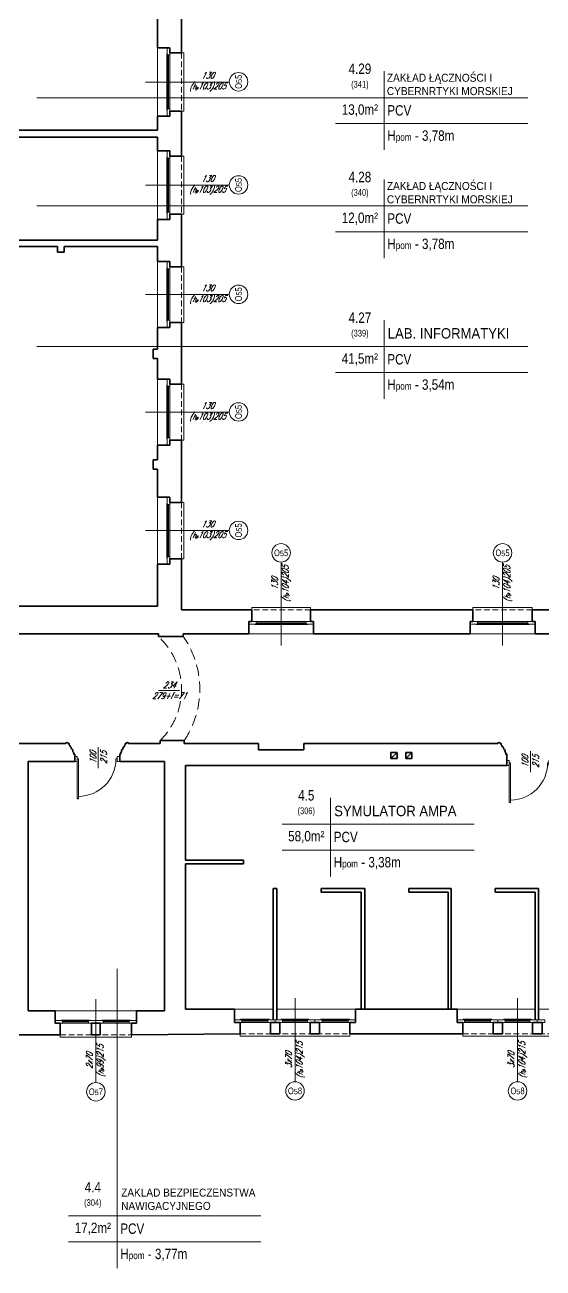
# Model space of a CAD drawing. Header units: millimetres. Extents: x -18485 to 40303, y -22087 to 35064.
# Drawn here: x 9425 to 10589, y -11297 to -8501 of the extents above; entities that cross this region are included whole.
import ezdxf

# ---------------------------------------------------------------- set-up
doc = ezdxf.new("R2010")
doc.units = ezdxf.units.MM
doc.linetypes.add('DASHED', pattern=[19.05, 12.7, -6.35])
doc.layers.get('0').update_dxf_attribs({"lineweight": 25})
for name, color, linetype, lineweight in [('03-01_okna', 5, 'Continuous', 15), ('03_drzwi', 1, 'Continuous', 0), ('04-1_widok', 251, 'Continuous', 5), ('04-2_nad', 251, 'DASHED', 5), ('05-03_opis', 10, 'Continuous', 5), ('31 piętro III - ściany', 2, 'Continuous', 35)]:
    doc.layers.add(name, color=color, linetype=linetype, lineweight=lineweight)
doc.styles.add('ariel', font='arial.ttf', dxfattribs={"width": 0.8})
doc.styles.add('ariel_wym', font='simplex.shx', dxfattribs={"width": 0.65, "oblique": 25})

# ---------------------------------------------------------------- blocks, each defined once
blk = doc.blocks.new('*U1449')
blk.add_line((0, 0.375), (0, 0.4))
at = {"ltscale": 0.8}
blk.add_lwpolyline([(-0.05, 0.4), (-0.05, 0.45), (0.05, 0.45), (0.05, 0.4)], close=True, dxfattribs=at)
blk.add_lwpolyline([(0, -0.4), (0, -0.375), (-0.8, -0.375), (-0.8, -0.4), (-0.05, -0.4), (0.05, -0.4), (0.05, -0.45), (-0.05, -0.45), (-0.05, -0.4)])
blk.add_arc((0, -0.375), 0.75, 90, 180)

msp = doc.modelspace()

# ---------------------------------------------------------------- linework, layer by layer
at = {"layer": '03-01_okna', "linetype": 'Continuous', "lineweight": 0}
for p, q in [((9743.6, -8569.7), (9747.6, -8569.7)), ((9745.6, -8569.7), (9745.6, -8689.7)), ((9746.1, -8569.7), (9746.1, -8689.7)), ((9747.6, -8568.7), (9747.6, -8690.2)), ((9750.6, -8690.2), (9750.6, -8568.7)), ((9776.6, -8564.2), (9781.6, -8564.2)), ((9781.6, -8564.2), (9781.6, -8695.2)), ((9743.6, -8689.7), (9747.6, -8689.7)), ((9776.6, -8695.2), (9781.6, -8695.2)), ((9743.6, -8801.7), (9747.6, -8801.7)), ((9745.6, -8801.7), (9745.6, -8921.7)), ((9746.1, -8801.7), (9746.1, -8921.7)), ((9747.6, -8800.7), (9747.6, -8922.2)), ((9750.6, -8922.2), (9750.6, -8800.7)), ((9776.6, -8796.2), (9781.6, -8796.2)), ((9781.6, -8796.2), (9781.6, -8927.2)), ((9743.6, -8921.7), (9747.6, -8921.7)), ((9776.6, -8927.2), (9781.6, -8927.2)), ((9743.6, -9050.7), (9747.6, -9050.7)), ((9745.6, -9050.7), (9745.6, -9164.7)), ((9746.1, -9050.7), (9746.1, -9164.7)), ((9747.6, -9049.7), (9747.6, -9165.2)), ((9750.6, -9165.2), (9750.6, -9049.7)), ((9776.6, -9045.2), (9781.6, -9045.2)), ((9781.6, -9045.2), (9781.6, -9170.2)), ((9743.6, -9164.7), (9747.6, -9164.7)), ((9776.6, -9170.2), (9781.6, -9170.2)), ((9776.6, -9309.2), (9781.6, -9309.2)), ((9781.6, -9309.2), (9781.6, -9435.2)), ((9743.6, -9314.7), (9747.6, -9314.7)), ((9745.6, -9314.7), (9745.6, -9429.7)), ((9746.1, -9314.7), (9746.1, -9429.7)), ((9747.6, -9313.7), (9747.6, -9430.2)), ((9750.6, -9430.2), (9750.6, -9313.7)), ((9743.6, -9429.7), (9747.6, -9429.7)), ((9776.6, -9435.2), (9781.6, -9435.2)), ((9743.6, -9580.7), (9747.6, -9580.7)), ((9745.6, -9580.7), (9745.6, -9696.7)), ((9746.1, -9580.7), (9746.1, -9696.7)), ((9747.6, -9579.7), (9747.6, -9697.2)), ((9750.6, -9697.2), (9750.6, -9579.7)), ((9776.6, -9575.2), (9781.6, -9575.2)), ((9781.6, -9575.2), (9781.6, -9702.2)), ((9743.6, -9696.7), (9747.6, -9696.7)), ((9776.6, -9702.2), (9781.6, -9702.2)), ((10066.4, -9811.7), (9934.4, -9811.7)), ((9934.4, -9816.7), (9934.4, -9811.7)), ((10066.4, -9816.7), (10066.4, -9811.7)), ((10564.4, -9811.7), (10431.4, -9811.7)), ((10431.4, -9816.7), (10431.4, -9811.7)), ((10564.4, -9816.7), (10564.4, -9811.7)), ((9944.4, -9842.7), (10056.9, -9842.7)), ((10056.9, -9845.7), (9944.4, -9845.7)), ((9944.9, -9849.7), (9944.9, -9845.7)), ((10055.9, -9847.2), (9944.9, -9847.2)), ((10055.9, -9847.7), (9944.9, -9847.7)), ((10055.9, -9849.7), (10055.9, -9845.7)), ((10441.4, -9842.7), (10554.9, -9842.7)), ((10554.9, -9845.7), (10441.4, -9845.7)), ((10441.9, -9849.7), (10441.9, -9845.7)), ((10553.9, -9847.2), (10441.9, -9847.2)), ((10553.9, -9847.7), (10441.9, -9847.7)), ((10553.9, -9849.7), (10553.9, -9845.7)), ((9509.1, -10743.7), (9567.6, -10743.7)), ((9567.6, -10746.7), (9509.1, -10746.7)), ((9510.1, -10739.7), (9510.1, -10743.7)), ((9510.1, -10741.7), (9566.6, -10741.7)), ((9510.1, -10742.2), (9566.6, -10742.2)), ((9566.6, -10739.7), (9566.6, -10743.7)), ((9659.1, -10743.7), (9600.6, -10743.7)), ((9600.6, -10746.7), (9659.1, -10746.7)), ((9601.6, -10739.7), (9601.6, -10743.7)), ((9658.1, -10741.7), (9601.6, -10741.7)), ((9658.1, -10742.2), (9601.6, -10742.2)), ((9658.1, -10739.7), (9658.1, -10743.7)), ((9912.1, -10741.7), (9970.6, -10741.7)), ((9970.6, -10744.7), (9912.1, -10744.7)), ((9913.1, -10737.7), (9913.1, -10741.7)), ((9913.1, -10739.7), (9969.6, -10739.7)), ((9913.1, -10740.2), (9969.6, -10740.2)), ((9969.6, -10737.7), (9969.6, -10741.7)), ((10059.6, -10741.7), (10003.6, -10741.7)), ((10003.6, -10744.7), (10059.6, -10744.7)), ((10004.6, -10737.7), (10004.6, -10741.7)), ((10058.6, -10739.7), (10004.6, -10739.7)), ((10058.6, -10740.2), (10004.6, -10740.2)), ((10058.6, -10737.7), (10058.6, -10741.7)), ((10151.1, -10741.7), (10092.6, -10741.7)), ((10092.6, -10744.7), (10151.1, -10744.7)), ((10093.6, -10737.7), (10093.6, -10741.7)), ((10150.1, -10739.7), (10093.6, -10739.7)), ((10150.1, -10740.2), (10093.6, -10740.2)), ((10150.1, -10737.7), (10150.1, -10741.7)), ((10412.1, -10741.7), (10470.6, -10741.7)), ((10470.6, -10744.7), (10412.1, -10744.7)), ((10413.1, -10737.7), (10413.1, -10741.7)), ((10413.1, -10739.7), (10469.6, -10739.7)), ((10413.1, -10740.2), (10469.6, -10740.2)), ((10469.6, -10737.7), (10469.6, -10741.7)), ((10559.6, -10741.7), (10503.6, -10741.7)), ((10503.6, -10744.7), (10559.6, -10744.7)), ((10504.6, -10737.7), (10504.6, -10741.7)), ((10558.6, -10739.7), (10504.6, -10739.7)), ((10558.6, -10740.2), (10504.6, -10740.2)), ((10558.6, -10737.7), (10558.6, -10741.7)), ((9504.1, -10772.7), (9504.1, -10777.7)), ((9504.1, -10777.7), (9664.1, -10777.7)), ((9664.1, -10772.7), (9664.1, -10777.7)), ((9908.6, -10770.7), (9908.6, -10775.7)), ((9908.6, -10775.7), (10154.6, -10775.7)), ((10154.6, -10770.7), (10154.6, -10775.7)), ((10408.6, -10770.7), (10408.6, -10775.7)), ((10408.6, -10775.7), (10654.6, -10775.7))]:
    msp.add_line(p, q, dxfattribs=at)
at = {"layer": '03-01_okna', "linetype": 'DASHED'}
for p, q in [((9776.6, -8564.2), (9776.6, -8695.2)), ((9776.6, -8796.2), (9776.6, -8927.2)), ((9776.6, -9045.2), (9776.6, -9170.2)), ((9776.6, -9309.2), (9776.6, -9435.2)), ((9776.6, -9575.2), (9776.6, -9702.2)), ((10066.4, -9816.7), (9934.4, -9816.7)), ((10564.4, -9816.7), (10431.4, -9816.7)), ((9504.1, -10772.7), (9664.1, -10772.7)), ((9908.6, -10770.7), (10154.6, -10770.7)), ((10408.6, -10770.7), (10654.6, -10770.7))]:
    msp.add_line(p, q, dxfattribs=at)
at = {"layer": '03-01_okna', "linetype": 'Continuous', "lineweight": 0}
for points in [[(9744.6, -8568.7), (9744.6, -8552.7), (9750.6, -8552.7), (9750.6, -8568.7)], [(9744.6, -8706.7), (9744.6, -8690.2), (9750.6, -8690.2), (9750.6, -8706.7)], [(9744.6, -8800.7), (9744.6, -8784.7), (9750.6, -8784.7), (9750.6, -8800.7)], [(9744.6, -8938.7), (9744.6, -8922.2), (9750.6, -8922.2), (9750.6, -8938.7)], [(9744.6, -9049.7), (9744.6, -9033.7), (9750.6, -9033.7), (9750.6, -9049.7)], [(9744.6, -9181.7), (9744.6, -9165.2), (9750.6, -9165.2), (9750.6, -9181.7)], [(9744.6, -9313.7), (9744.6, -9297.7), (9750.6, -9297.7), (9750.6, -9313.7)], [(9744.6, -9446.7), (9744.6, -9430.2), (9750.6, -9430.2), (9750.6, -9446.7)], [(9744.6, -9579.7), (9744.6, -9563.7), (9750.6, -9563.7), (9750.6, -9579.7)], [(9744.6, -9713.7), (9744.6, -9697.2), (9750.6, -9697.2), (9750.6, -9713.7)], [(9927.9, -9848.7), (9944.4, -9848.7), (9944.4, -9842.7), (9927.9, -9842.7)], [(10056.9, -9848.7), (10072.9, -9848.7), (10072.9, -9842.7), (10056.9, -9842.7)], [(10424.9, -9848.7), (10441.4, -9848.7), (10441.4, -9842.7), (10424.9, -9842.7)], [(10554.9, -9848.7), (10570.9, -9848.7), (10570.9, -9842.7), (10554.9, -9842.7)], [(9509.1, -10740.7), (9492.6, -10740.7), (9492.6, -10746.7), (9509.1, -10746.7)], [(9584.1, -10740.7), (9567.6, -10740.7), (9567.6, -10746.7), (9584.1, -10746.7)], [(9584.1, -10740.7), (9600.6, -10740.7), (9600.6, -10746.7), (9584.1, -10746.7)], [(9659.1, -10740.7), (9675.6, -10740.7), (9675.6, -10746.7), (9659.1, -10746.7)], [(9912.1, -10738.7), (9895.6, -10738.7), (9895.6, -10744.7), (9912.1, -10744.7)], [(9987.1, -10738.7), (9970.6, -10738.7), (9970.6, -10744.7), (9987.1, -10744.7)], [(9987.1, -10738.7), (10003.6, -10738.7), (10003.6, -10744.7), (9987.1, -10744.7)], [(10059.6, -10738.7), (10076.1, -10738.7), (10076.1, -10744.7), (10059.6, -10744.7)], [(10076.1, -10738.7), (10092.6, -10738.7), (10092.6, -10744.7), (10076.1, -10744.7)], [(10151.1, -10738.7), (10167.6, -10738.7), (10167.6, -10744.7), (10151.1, -10744.7)], [(10412.1, -10738.7), (10395.6, -10738.7), (10395.6, -10744.7), (10412.1, -10744.7)], [(10487.1, -10738.7), (10470.6, -10738.7), (10470.6, -10744.7), (10487.1, -10744.7)], [(10487.1, -10738.7), (10503.6, -10738.7), (10503.6, -10744.7), (10487.1, -10744.7)], [(10559.6, -10738.7), (10576.1, -10738.7), (10576.1, -10744.7), (10559.6, -10744.7)], [(10576.1, -10738.7), (10592.6, -10738.7), (10592.6, -10744.7), (10576.1, -10744.7)]]:
    msp.add_lwpolyline(points, close=True, dxfattribs=at)
for points in [[(9744.6, -8565.7), (9743.6, -8565.7), (9743.6, -8693.2), (9744.6, -8693.2)], [(9744.6, -8797.7), (9743.6, -8797.7), (9743.6, -8925.2), (9744.6, -8925.2)], [(9744.6, -9046.7), (9743.6, -9046.7), (9743.6, -9168.2), (9744.6, -9168.2)], [(9744.6, -9310.7), (9743.6, -9310.7), (9743.6, -9433.2), (9744.6, -9433.2)], [(9744.6, -9576.7), (9743.6, -9576.7), (9743.6, -9700.2), (9744.6, -9700.2)], [(10059.9, -9848.7), (10059.9, -9849.7), (9941.4, -9849.7), (9941.4, -9848.7)], [(10557.9, -9848.7), (10557.9, -9849.7), (10438.4, -9849.7), (10438.4, -9848.7)], [(9506.1, -10740.7), (9506.1, -10739.7), (9570.6, -10739.7), (9570.6, -10740.7)], [(9662.1, -10740.7), (9662.1, -10739.7), (9597.6, -10739.7), (9597.6, -10740.7)], [(9909.1, -10738.7), (9909.1, -10737.7), (9973.6, -10737.7), (9973.6, -10738.7)], [(10062.6, -10738.7), (10062.6, -10737.7), (10000.6, -10737.7), (10000.6, -10738.7)], [(10154.1, -10738.7), (10154.1, -10737.7), (10089.6, -10737.7), (10089.6, -10738.7)], [(10409.1, -10738.7), (10409.1, -10737.7), (10473.6, -10737.7), (10473.6, -10738.7)], [(10562.6, -10738.7), (10562.6, -10737.7), (10500.6, -10737.7), (10500.6, -10738.7)]]:
    msp.add_lwpolyline(points, dxfattribs=at)
at = {"layer": '04-1_widok'}
for p, q in [((9722.6, -8706.7), (9722.6, -8552.7)), ((9722.6, -8938.7), (9722.6, -8784.7)), ((9722.6, -9181.7), (9722.6, -9033.7)), ((9722.6, -9446.7), (9722.6, -9297.7)), ((9722.6, -9713.7), (9722.6, -9563.7)), ((9927.9, -9870.7), (10073.1, -9870.7)), ((10424.9, -9870.7), (10571.1, -9870.7)), ((9675.6, -10718.7), (9492.6, -10718.7)), ((9982.6, -10714.7), (9895.6, -10714.7)), ((10167.6, -10714.7), (9990.6, -10714.7)), ((10571.6, -10714.7), (10395.6, -10714.7)), ((10667.6, -10714.7), (10578.6, -10714.7))]:
    msp.add_line(p, q, dxfattribs=at)
at = {"layer": '04-2_nad', "ltscale": 2}
for centre, radius, start, end in [((9614.7, -9995.6), 161.9, 314.6927, 47.266), ((9609.2, -9995.1), 208.4, 326.3262, 34.6531)]:
    msp.add_arc(centre, radius, start, end, dxfattribs=at)
at = {"layer": '05-03_opis'}
for p, q in [((10231.8, -8605.5), (10231.8, -8782.2)), ((9451.5, -8664.9), (10554.6, -8664.9)), ((10122.9, -8723.3), (10554.6, -8723.3)), ((10231.8, -8848.8), (10231.8, -9025.6)), ((9451.5, -8908.3), (10554.6, -8908.3)), ((10122.9, -8966.6), (10554.6, -8966.6)), ((10231.8, -9165.4), (10231.8, -9342.1)), ((9451.5, -9224.8), (10554.6, -9224.8)), ((10122.9, -9283.2), (10554.6, -9283.2)), ((10111.4, -10239.6), (10111.4, -10416.3)), ((10002.5, -10299), (10434.2, -10299)), ((10002.5, -10357.4), (10434.2, -10357.4)), ((9631.7, -10624.4), (9631.7, -11297.3)), ((9522.8, -11180), (9954.5, -11180)), ((9522.8, -11238.4), (9954.5, -11238.4))]:
    msp.add_line(p, q, dxfattribs=at)
at = {"layer": '05-03_opis', "lineweight": 0}
for p, q in [((9696, -8629.7), (9884, -8629.7)), ((9696, -8861.7), (9884, -8861.7)), ((9696, -9107.7), (9884, -9107.7)), ((9696, -9372.2), (9884, -9372.2)), ((9696, -9638.7), (9884, -9638.7)), ((10000.4, -9897.3), (10000.4, -9709.2)), ((10497.9, -9897.3), (10497.9, -9709.2)), ((9772.4, -9998), (9725.2, -9998)), ((9589.6, -10125.6), (9589.6, -10172.8)), ((10560.6, -10134.6), (10560.6, -10181.8)), ((9584.1, -10692), (9584.1, -10880.1)), ((10031.6, -10690), (10031.6, -10878.1)), ((10531.6, -10690), (10531.6, -10878.1))]:
    msp.add_line(p, q, dxfattribs=at)
for centre in [(9904.7, -8629.2), (9904.7, -8861.2), (9904.7, -9107.2), (9904.7, -9371.7), (9904.7, -9638.2), (10000.4, -9688.6), (10497.9, -9688.6), (9584.1, -10900.7), (10031.6, -10898.7), (10531.6, -10898.7)]:
    msp.add_circle(centre, 20.7, dxfattribs=at)
at = {"layer": '31 piętro III - ściany'}
for p, q in [((9776.6, -8354.2), (9776.6, -8564.2)), ((9722.6, -8488.7), (9722.6, -8552.7)), ((9722.6, -8552.7), (9750.6, -8552.7)), ((9750.6, -8552.7), (9750.6, -8564.2)), ((9750.6, -8564.2), (9776.6, -8564.2)), ((9750.6, -8706.7), (9750.6, -8695.2)), ((9776.6, -8695.2), (9750.6, -8695.2)), ((9776.6, -8695.2), (9776.6, -8796.2)), ((9722.6, -8706.7), (9750.6, -8706.7)), ((9722.6, -8737.7), (9722.6, -8706.7)), ((9202.6, -8737.7), (9722.6, -8737.7)), ((9202.6, -8753.7), (9722.6, -8753.7)), ((9722.6, -8753.7), (9722.6, -8784.7)), ((9722.6, -8784.7), (9750.6, -8784.7)), ((9750.6, -8784.7), (9750.6, -8796.2)), ((9750.6, -8796.2), (9776.6, -8796.2)), ((9722.6, -8938.7), (9722.6, -8985.7)), ((9722.6, -8938.7), (9750.6, -8938.7)), ((9750.6, -8938.7), (9750.6, -8927.2)), ((9776.6, -8927.2), (9750.6, -8927.2)), ((9776.6, -8927.2), (9776.6, -9045.2)), ((9202.6, -8985.7), (9722.6, -8985.7)), ((9202.6, -8999.7), (9497.6, -8999.7)), ((9497.6, -8999.7), (9497.6, -9012.7)), ((9512.6, -8999.7), (9512.6, -9012.7)), ((9512.6, -8999.7), (9722.6, -8999.7)), ((9722.6, -8999.7), (9722.6, -9033.7)), ((9497.6, -9012.7), (9512.6, -9012.7)), ((9722.6, -9033.7), (9750.6, -9033.7)), ((9750.6, -9033.7), (9750.6, -9045.2)), ((9750.6, -9045.2), (9776.6, -9045.2)), ((9750.6, -9181.7), (9750.6, -9170.2)), ((9776.6, -9170.2), (9750.6, -9170.2)), ((9776.6, -9170.2), (9776.6, -9309.2)), ((9722.6, -9181.7), (9722.6, -9230.7)), ((9722.6, -9181.7), (9750.6, -9181.7)), ((9722.6, -9230.7), (9712.6, -9230.7)), ((9712.6, -9230.7), (9712.6, -9251.7)), ((9712.6, -9251.7), (9722.6, -9251.7)), ((9722.6, -9251.7), (9722.6, -9297.7)), ((9722.6, -9297.7), (9750.6, -9297.7)), ((9750.6, -9297.7), (9750.6, -9309.2)), ((9750.6, -9309.2), (9776.6, -9309.2)), ((9722.6, -9446.7), (9722.6, -9479.7)), ((9722.6, -9446.7), (9750.6, -9446.7)), ((9750.6, -9446.7), (9750.6, -9435.2)), ((9776.6, -9435.2), (9750.6, -9435.2)), ((9776.6, -9435.2), (9776.6, -9575.2)), ((9722.6, -9479.7), (9712.6, -9479.7)), ((9712.6, -9479.7), (9712.6, -9500.7)), ((9712.6, -9500.7), (9722.6, -9500.7)), ((9722.6, -9500.7), (9722.6, -9563.7)), ((9722.6, -9563.7), (9750.6, -9563.7)), ((9750.6, -9563.7), (9750.6, -9575.2)), ((9750.6, -9575.2), (9776.6, -9575.2)), ((9750.6, -9713.7), (9750.6, -9702.2)), ((9776.6, -9702.2), (9750.6, -9702.2)), ((9776.6, -9702.2), (9776.6, -9816.7)), ((9722.6, -9713.7), (9722.6, -9808.7)), ((9722.6, -9713.7), (9750.6, -9713.7)), ((9272.6, -9808.7), (9722.6, -9808.7)), ((9934.4, -9816.7), (9776.6, -9816.7)), ((9934.4, -9842.7), (9934.4, -9816.7)), ((10066.4, -9842.7), (10066.4, -9816.7)), ((10066.4, -9816.7), (10431.4, -9816.7)), ((10431.4, -9842.7), (10431.4, -9816.7)), ((10564.4, -9842.7), (10564.4, -9816.7)), ((10879.4, -9816.7), (10564.4, -9816.7)), ((9927.9, -9870.7), (9927.9, -9842.7)), ((9927.9, -9842.7), (9934.4, -9842.7)), ((10072.9, -9842.7), (10066.4, -9842.7)), ((10072.9, -9870.7), (10072.9, -9842.7)), ((10424.9, -9870.7), (10424.9, -9842.7)), ((10424.9, -9842.7), (10431.4, -9842.7)), ((10570.9, -9842.7), (10564.4, -9842.7)), ((10570.9, -9870.7), (10570.9, -9842.7)), ((9154.6, -9870.7), (9724.6, -9870.7)), ((9724.6, -9870.7), (9724.6, -9876.7)), ((9724.6, -9876.7), (9780.6, -9876.7)), ((9780.6, -9876.7), (9780.6, -9870.7)), ((9780.6, -9870.7), (9927.9, -9870.7)), ((10072.9, -9870.7), (10424.9, -9870.7)), ((10570.9, -9870.7), (10859.6, -9870.7)), ((9516.6, -10117.7), (9125.6, -10117.7)), ((9728.6, -10117.7), (9657.6, -10117.7)), ((9782.6, -10110.7), (9728.6, -10110.7)), ((9728.6, -10110.7), (9728.6, -10117.7)), ((9782.6, -10117.7), (9782.6, -10110.7)), ((9949.5, -10117.7), (9782.6, -10117.7)), ((9949.5, -10117.7), (9949.5, -10131.5)), ((10487.6, -10117.7), (10051.5, -10117.7)), ((10051.5, -10117.7), (10051.5, -10131.5)), ((10051.5, -10131.5), (9949.5, -10131.5)), ((10247, -10137.4), (10261, -10137.4)), ((10247, -10151.4), (10247, -10137.4)), ((10261, -10137.4), (10247, -10151.4)), ((10261, -10137.4), (10261, -10151.4)), ((10280.3, -10137.4), (10294.3, -10137.4)), ((10280.3, -10151.4), (10280.3, -10137.4)), ((10294.3, -10137.4), (10280.3, -10151.4)), ((10294.3, -10137.4), (10294.3, -10151.4)), ((9431.6, -10157.7), (9431.6, -10718.7)), ((9431.6, -10157.7), (9536.6, -10157.7)), ((9637.6, -10157.7), (9738.6, -10157.7)), ((9738.6, -10157.7), (9738.6, -10718.7)), ((10507.6, -10166.7), (9785.6, -10166.7)), ((9785.6, -10166.7), (9785.6, -10379.7)), ((10261, -10151.4), (10247, -10151.4)), ((10294.3, -10151.4), (10280.3, -10151.4)), ((9785.6, -10379.7), (9915.6, -10379.7)), ((9915.6, -10387.7), (9785.6, -10387.7)), ((9785.6, -10387.7), (9785.6, -10714.7)), ((9915.6, -10379.7), (9915.6, -10387.7)), ((9982.6, -10738.7), (9982.6, -10443.7)), ((9982.6, -10443.7), (9990.6, -10443.7)), ((9990.6, -10443.7), (9990.6, -10738.7)), ((10090.6, -10443.7), (10090.6, -10451.7)), ((10090.6, -10443.7), (10188.6, -10443.7)), ((10090.6, -10451.7), (10180.6, -10451.7)), ((10180.6, -10451.7), (10180.6, -10714.7)), ((10188.6, -10443.7), (10188.6, -10714.7)), ((10287.6, -10443.7), (10287.6, -10451.7)), ((10287.6, -10443.7), (10382.6, -10443.7)), ((10287.6, -10451.7), (10375.6, -10451.7)), ((10375.6, -10451.7), (10375.6, -10714.7)), ((10382.6, -10443.7), (10382.6, -10714.7)), ((10481.6, -10443.7), (10481.6, -10451.7)), ((10481.6, -10443.7), (10578.6, -10443.7)), ((10481.6, -10451.7), (10571.6, -10451.7)), ((10571.6, -10451.7), (10571.6, -10738.7)), ((10578.6, -10443.7), (10578.6, -10738.7)), ((9431.6, -10718.7), (9492.6, -10718.7)), ((9492.6, -10718.7), (9492.6, -10746.7)), ((9675.6, -10718.7), (9738.6, -10718.7)), ((9675.6, -10718.7), (9675.6, -10746.7)), ((9895.6, -10714.7), (9785.6, -10714.7)), ((9895.6, -10714.7), (9895.6, -10744.7)), ((10395.6, -10714.7), (10167.6, -10714.7)), ((10167.6, -10714.7), (10167.6, -10744.7)), ((10382.6, -10714.7), (10395.6, -10714.7)), ((10395.6, -10714.7), (10395.6, -10744.7)), ((9492.6, -10746.7), (9504.1, -10746.7)), ((9504.1, -10746.7), (9504.1, -10772.7)), ((9574.1, -10772.7), (9574.1, -10746.7)), ((9574.1, -10746.7), (9594.1, -10746.7)), ((9594.1, -10746.7), (9594.1, -10772.7)), ((9675.6, -10746.7), (9664.1, -10746.7)), ((9664.1, -10746.7), (9664.1, -10772.7)), ((9895.6, -10744.7), (9908.6, -10744.7)), ((9908.6, -10744.7), (9908.6, -10770.7)), ((9976.6, -10770.7), (9976.6, -10744.7)), ((9997.6, -10744.7), (9976.6, -10744.7)), ((9997.6, -10770.7), (9997.6, -10744.7)), ((10065.6, -10770.7), (10065.6, -10744.7)), ((10086.6, -10744.7), (10065.6, -10744.7)), ((10086.6, -10770.7), (10086.6, -10744.7)), ((10167.6, -10744.7), (10154.6, -10744.7)), ((10154.6, -10744.7), (10154.6, -10770.7)), ((10395.6, -10744.7), (10408.6, -10744.7)), ((10408.6, -10744.7), (10408.6, -10770.7)), ((10476.6, -10770.7), (10476.6, -10744.7)), ((10476.6, -10744.7), (10497.6, -10744.7)), ((10497.6, -10770.7), (10497.6, -10744.7)), ((10565.6, -10770.7), (10565.6, -10744.7)), ((10565.6, -10744.7), (10586.6, -10744.7)), ((10586.6, -10770.7), (10586.6, -10744.7)), ((9328.1, -10772.7), (9504.1, -10772.7)), ((9594.1, -10772.7), (9574.1, -10772.7)), ((9664.1, -10772.7), (9908.6, -10770.7)), ((9997.6, -10770.7), (9976.6, -10770.7)), ((10086.6, -10770.7), (10065.6, -10770.7)), ((10408.6, -10770.7), (10154.6, -10770.7)), ((10497.6, -10770.7), (10476.6, -10770.7)), ((10586.6, -10770.7), (10565.6, -10770.7))]:
    msp.add_line(p, q, dxfattribs=at)
for points in [[(9536.6, -10157.7), (9536.6, -10141.5), (9534.2, -10141.5), (9534.5, -10140.2), (9534.6, -10139.3), (9534.4, -10138.5), (9533.6, -10137.3), (9532.6, -10135.8), (9532.2, -10134), (9532.5, -10131.7), (9530.6, -10130.5), (9529.4, -10129), (9528.9, -10127.3), (9528.4, -10125.9), (9528, -10125.3), (9527.3, -10124.7), (9526, -10124.1, 0.223712), (9524.2, -10120.2), (9524.2, -10117.7), (9521.8, -10117.7, 1), (9516.6, -10117.7)], [(9637.6, -10157.7), (9637.6, -10141.5), (9640, -10141.5), (9639.7, -10140.2), (9639.6, -10139.3), (9639.8, -10138.5), (9640.6, -10137.3), (9641.6, -10135.8), (9642, -10134), (9641.7, -10131.7), (9643.6, -10130.5), (9644.8, -10129), (9645.3, -10127.3), (9645.8, -10125.9), (9646.2, -10125.3), (9646.9, -10124.7), (9648.2, -10124.1, -0.223712), (9650, -10120.2), (9650, -10117.7), (9652.4, -10117.7, -1), (9657.6, -10117.7)], [(10507.6, -10166.7), (10507.6, -10141.5), (10505.2, -10141.5), (10505.5, -10140.2), (10505.6, -10139.3), (10505.4, -10138.5), (10504.6, -10137.3), (10503.6, -10135.8), (10503.2, -10134), (10503.5, -10131.7), (10501.6, -10130.5), (10500.4, -10129), (10499.9, -10127.3), (10499.4, -10125.9), (10499, -10125.3), (10498.3, -10124.7), (10497, -10124.1, 0.223712), (10495.2, -10120.2), (10495.2, -10117.7), (10492.8, -10117.7, 1), (10487.6, -10117.7)]]:
    msp.add_lwpolyline(points, format="xyb", dxfattribs=at)

# ---------------------------------------------------------------- block references
at = {"layer": '03_drzwi', "rotation": 270}
for p, xscale, yscale, zscale in [((9587.1, -10152), -112.2703570108151, 112.2703570108151, 112.2703570108146), ((10557.6, -10161.1), -111.1111111110804, 111.1111111110804, 111.1111111110807)]:
    msp.add_blockref('*U1449', p, dxfattribs=dict(at, xscale=xscale, yscale=yscale, zscale=zscale))

# ---------------------------------------------------------------- texts
at = {"layer": '05-03_opis', "lineweight": 0, "attachment_point": 5}
for s, insert, char_height, width, style in [('130\\P({\\H0.8333x;h\\H0.6x;p}103)205', (9835.1, -8629.2), 14.4, 62.661, 'ariel_wym'), ('130\\P({\\H0.8333x;h\\H0.6x;p}103)205', (9835.1, -8861.2), 14.4, 62.661, 'ariel_wym'), ('130\\P({\\H0.8333x;h\\H0.6x;p}103)205', (9835.1, -9107.2), 14.4, 62.661, 'ariel_wym'), ('130\\P({\\H0.8333x;h\\H0.6x;p}103)205', (9835.1, -9371.7), 14.4, 62.661, 'ariel_wym'), ('130\\P({\\H0.8333x;h\\H0.6x;p}103)205', (9835.1, -9638.2), 14.4, 62.661, 'ariel_wym'), ('O{\\H0.8x;5}5', (10000.4, -9688.6), 15, 75.194, 'ariel'), ('O{\\H0.8x;5}5', (10497.9, -9688.6), 15, 75.194, 'ariel'), ('234\\P279+f=71', (9749, -9998), 14.4, 68.936, 'ariel_wym'), ('O{\\H0.8x;5}7', (9584.1, -10900.7), 15, 75.194, 'ariel'), ('O{\\H0.8x;5}8', (10031.6, -10898.7), 15, 75.194, 'ariel'), ('O{\\H0.8x;5}8', (10531.6, -10898.7), 15, 75.194, 'ariel')]:
    msp.add_mtext(s, dxfattribs=dict(at, insert=insert, char_height=char_height, width=width, style=style))
at = {"layer": '05-03_opis', "style": 'ariel'}
for s, insert, char_height, width, attachment_point in [('4.29\\P{\\H0.6404x;(341)}', (10177.4, -8617.4), 23.423, 108.913, 5), ('{\\W0.9; ZAKŁAD ŁĄCZNOŚCI I \\P CYBERNRTYKI MORSKIEJ}', (10231.8, -8635.2), 18, 322.789, 4), ('13,0m²', (10177.4, -8693.8), 23.42, 108.913, 5), (' PCV', (10231.8, -8693.6), 23.42, 322.789, 4), (' H{\\H0.7x;pom} - 3,78m', (10231.8, -8752.7), 23.423, 322.789, 4), ('4.28\\P{\\H0.6404x;(340)}', (10177.4, -8860.8), 23.423, 108.913, 5), ('{\\W0.9; ZAKŁAD ŁĄCZNOŚCI I \\P CYBERNRTYKI MORSKIEJ}', (10231.8, -8878.6), 18, 322.789, 4), ('12,0m²', (10177.4, -8937.2), 23.42, 108.913, 5), (' PCV', (10231.8, -8936.9), 23.42, 322.789, 4), (' H{\\H0.7x;pom} - 3,78m', (10231.8, -8996.1), 23.423, 322.789, 4), ('4.27\\P{\\H0.6404x;(339)}', (10177.4, -9177.3), 23.423, 108.913, 5), ('{\\W0.9; LAB. INFORMATYKI}', (10231.8, -9195.1), 23.423, 356.638, 4), ('41,5m²', (10177.4, -9253.7), 23.42, 108.913, 5), (' PCV', (10231.8, -9253.4), 23.42, 322.789, 4), (' H{\\H0.7x;pom} - 3,54m', (10231.8, -9312.6), 23.423, 322.789, 4), ('4.5\\P{\\H0.6404x;(306)}', (10056.9, -10251.5), 23.423, 108.913, 5), ('{\\W0.9; SYMULATOR AMPA}', (10111.4, -10269.3), 23.423, 356.638, 4), ('58,0m²', (10056.9, -10327.9), 23.42, 108.913, 5), (' PCV', (10111.4, -10327.7), 23.42, 322.789, 4), (' H{\\H0.7x;pom} - 3,38m', (10111.4, -10386.8), 23.423, 322.789, 4), ('4.4\\P{\\H0.6404x;(304)}', (9577.3, -11132.5), 23.423, 108.913, 5), ('{\\W0.9; ZAKLAD BEZPIECZENSTWA \\P NAWIGACYJNEGO}', (9634.7, -11142.5), 18, 322.789, 4), ('17,2m²', (9577.3, -11208.9), 23.42, 108.913, 5), (' PCV', (9631.7, -11208.6), 23.42, 322.789, 4), (' H{\\H0.7x;pom} - 3,77m', (9631.7, -11267.8), 23.423, 322.789, 4)]:
    msp.add_mtext(s, dxfattribs=dict(at, insert=insert, char_height=char_height, width=width, attachment_point=attachment_point))
at = {"layer": '05-03_opis', "lineweight": 0, "attachment_point": 5, "rotation": 90}
for s, insert, char_height, width, style in [('O{\\H0.8x;5}5', (9904.7, -8629.2), 15, 75.194, 'ariel'), ('O{\\H0.8x;5}5', (9904.7, -8861.2), 15, 75.194, 'ariel'), ('O{\\H0.8x;5}5', (9904.7, -9107.2), 15, 75.194, 'ariel'), ('O{\\H0.8x;5}5', (9904.7, -9371.7), 15, 75.194, 'ariel'), ('O{\\H0.8x;5}5', (9904.7, -9638.2), 15, 75.194, 'ariel'), ('130\\P({\\H0.8333x;h\\H0.6x;p}104)205', (10000.4, -9758.1), 14.4, 62.661, 'ariel_wym'), ('130\\P({\\H0.8333x;h\\H0.6x;p}104)205', (10497.9, -9758.1), 14.4, 62.661, 'ariel_wym'), ('100\\P215', (9589.6, -10149), 14.4, 68.936, 'ariel_wym'), ('100\\P215', (10560.6, -10158), 14.4, 68.936, 'ariel_wym'), ('3x70\\P({\\H0.8333x;h\\H0.6x;p}104)215', (10031.6, -10829.2), 14.4, 62.661, 'ariel_wym'), ('3x70\\P({\\H0.8333x;h\\H0.6x;p}104)215', (10531.6, -10829.2), 14.4, 62.661, 'ariel_wym'), ('2x70\\P({\\H0.8333x;h\\H0.6x;p}99)215', (9584.1, -10831.2), 14.4, 62.661, 'ariel_wym')]:
    msp.add_mtext(s, dxfattribs=dict(at, insert=insert, char_height=char_height, width=width, style=style))

doc.saveas('drawing.dxf')
